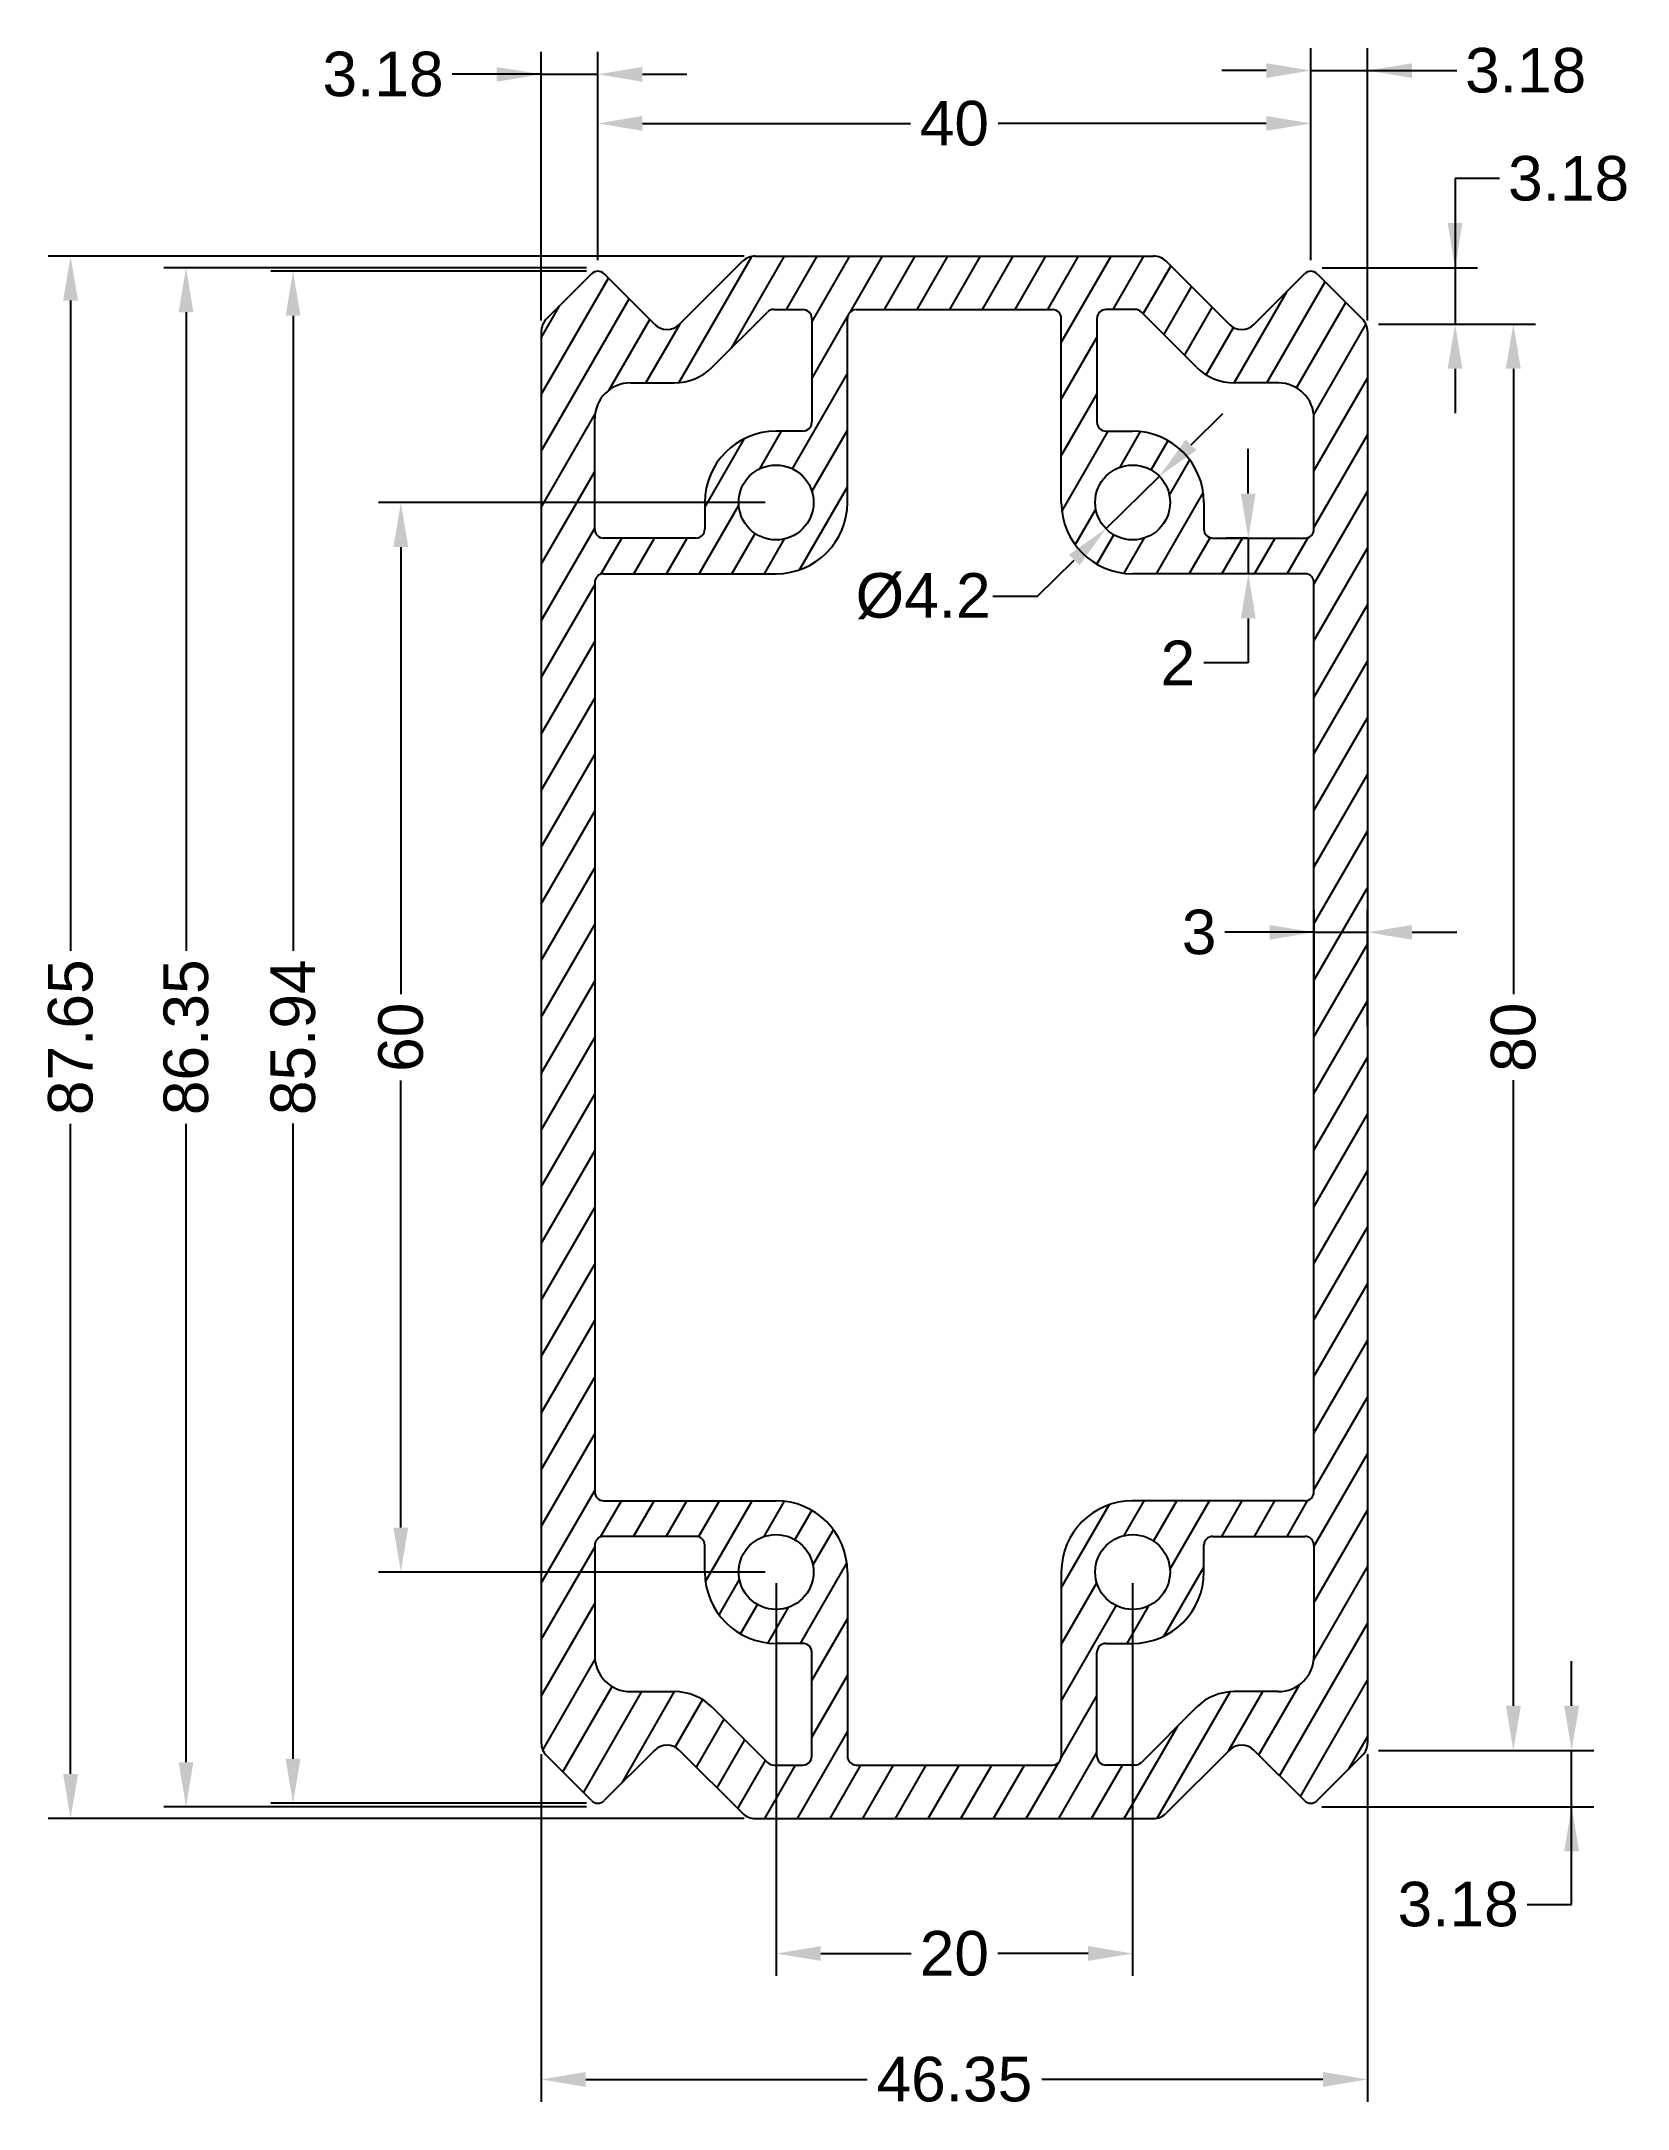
# Model space of a CAD drawing. Header units: millimetres. Extents: x -51 to 38, y -60 to 56.
import ezdxf

# ---------------------------------------------------------------- set-up
doc = ezdxf.new("R2010")
doc.units = ezdxf.units.MM
doc.layers.add('Dimensions', color=7, linetype='Continuous')
doc.styles.get("Standard").update_dxf_attribs({"font": 'arial.ttf'})
doc.dimstyles.new('ISO-25', dxfattribs={"dimtxt": 2.5, "dimasz": 2.5, "dimexe": 1.25, "dimexo": 0.625, "dimtad": 0, "dimtoh": 1, "dimdsep": 46, "dimtxsty": 'Standard', "dimcen": 2.5, "dimadec": 0, "dimazin": 0, "dimtfac": 1, "dimtmove": 0, "dimatfit": 3, "dimfxl": 1, "dimarcsym": 0})

# ---------------------------------------------------------------- blocks, each defined once
blk = doc.blocks.new('*D4')
at = {"layer": 'Defpoints', "color": 0}
for p in [(-11.17, 43.82), (-49.58, -43.82), (-11.17, -43.82)]:
    blk.add_point(p, dxfattribs=at)
at = {"layer": 'Dimensions', "color": 0, "lineweight": -2}
for p, q in [((-11.8, 43.82), (-50.83, 43.82)), ((-49.58, 41.32), (-49.58, 4.85)), ((-49.58, -41.32), (-49.58, -4.85)), ((-11.8, -43.82), (-50.83, -43.82))]:
    blk.add_line(p, q, dxfattribs=at)
at = {"layer": 'Dimensions', "color": 0}
for points in [[(-49.16, 41.32), (-50, 41.32), (-49.58, 43.82)], [(-50, -41.32), (-49.16, -41.32), (-49.58, -43.82)]]:
    blk.add_solid(points, dxfattribs=at)
at = {"layer": 'Dimensions', "color": 0, "insert": (-49.58, 0), "char_height": 2.5, "attachment_point": 5, "rotation": 90}
blk.add_mtext('87.65', dxfattribs=at)
blk = doc.blocks.new('*D6')
at = {"layer": 'Defpoints', "color": 0}
for p in [(-10, 30), (-31.05, -30), (-10, -30)]:
    blk.add_point(p, dxfattribs=at)
at = {"layer": 'Dimensions', "color": 0, "lineweight": -2}
for p, q in [((-10.62, 30), (-32.3, 30)), ((-31.05, 27.5), (-31.05, 2.42)), ((-31.05, -27.5), (-31.05, -2.42)), ((-10.62, -30), (-32.3, -30))]:
    blk.add_line(p, q, dxfattribs=at)
at = {"layer": 'Dimensions', "color": 0}
for points in [[(-30.64, 27.5), (-31.47, 27.5), (-31.05, 30)], [(-31.47, -27.5), (-30.64, -27.5), (-31.05, -30)]]:
    blk.add_solid(points, dxfattribs=at)
at = {"layer": 'Dimensions', "color": 0, "insert": (-31.05, 0), "char_height": 2.5, "attachment_point": 5, "rotation": 90}
blk.add_mtext('60', dxfattribs=at)
blk = doc.blocks.new('*D7')
at = {"layer": 'Defpoints', "color": 0}
for p in [(23.18, 5.89), (23.18, 0), (20.18, 0)]:
    blk.add_point(p, dxfattribs=at)
at = {"layer": 'Dimensions', "color": 0, "lineweight": -2}
for p, q in [((20.18, 0.62), (20.18, 7.14)), ((23.18, 0.62), (23.18, 7.14)), ((20.18, 5.89), (15.18, 5.89)), ((17.68, 5.89), (15.18, 5.89)), ((20.18, 5.89), (23.18, 5.89)), ((25.68, 5.89), (28.18, 5.89))]:
    blk.add_line(p, q, dxfattribs=at)
at = {"layer": 'Dimensions', "color": 0}
for points in [[(17.68, 5.47), (17.68, 6.3), (20.18, 5.89)], [(25.68, 6.3), (25.68, 5.47), (23.18, 5.89)]]:
    blk.add_solid(points, dxfattribs=at)
at = {"layer": 'Dimensions', "color": 0, "insert": (13.73, 5.89), "char_height": 2.5, "attachment_point": 5}
blk.add_mtext('3', dxfattribs=at)
blk = doc.blocks.new('*D8')
at = {"layer": 'Defpoints', "color": 0}
for p in [(17.09, 28), (16.49, 26), (17.09, 26)]:
    blk.add_point(p, dxfattribs=at)
at = {"layer": 'Dimensions', "color": 0, "lineweight": -2}
for p, q in [((16.49, 30.5), (16.49, 33)), ((16.46, 28), (15.24, 28)), ((16.49, 28), (16.49, 26)), ((16.46, 26), (15.24, 26)), ((16.49, 23.5), (16.49, 21)), ((16.49, 21), (13.99, 21))]:
    blk.add_line(p, q, dxfattribs=at)
at = {"layer": 'Dimensions', "color": 0}
for points in [[(16.07, 30.5), (16.9, 30.5), (16.49, 28)], [(16.9, 23.5), (16.07, 23.5), (16.49, 26)]]:
    blk.add_solid(points, dxfattribs=at)
at = {"layer": 'Dimensions', "color": 0, "insert": (12.54, 21), "char_height": 2.5, "attachment_point": 5}
blk.add_mtext('2', dxfattribs=at)
blk = doc.blocks.new('*D9')
at = {"layer": 'Defpoints', "color": 0}
for p in [(-23.18, -39.59), (23.18, -39.59), (23.18, -58.46)]:
    blk.add_point(p, dxfattribs=at)
at = {"layer": 'Dimensions', "color": 0, "lineweight": -2}
for p, q in [((-23.18, -40.21), (-23.18, -59.71)), ((23.18, -40.21), (23.18, -59.71)), ((-20.68, -58.46), (-4.9, -58.46)), ((20.68, -58.46), (4.9, -58.46))]:
    blk.add_line(p, q, dxfattribs=at)
at = {"layer": 'Dimensions', "color": 0}
for points in [[(-20.68, -58.04), (-20.68, -58.88), (-23.18, -58.46)], [(20.68, -58.88), (20.68, -58.04), (23.18, -58.46)]]:
    blk.add_solid(points, dxfattribs=at)
at = {"layer": 'Dimensions', "color": 0, "insert": (0, -58.46), "char_height": 2.5, "attachment_point": 5}
blk.add_mtext('46.35', dxfattribs=at)
blk = doc.blocks.new('*D10')
at = {"layer": 'Defpoints', "color": 0}
for p in [(23.18, 54.23), (20, 42.97), (23.18, 39.59)]:
    blk.add_point(p, dxfattribs=at)
at = {"layer": 'Dimensions', "color": 0, "lineweight": -2}
for p, q in [((20, 43.59), (20, 55.48)), ((23.18, 40.21), (23.18, 55.48)), ((17.5, 54.23), (15, 54.23)), ((20, 54.23), (23.18, 54.23)), ((23.18, 54.23), (28.18, 54.23)), ((25.68, 54.23), (28.18, 54.23))]:
    blk.add_line(p, q, dxfattribs=at)
at = {"layer": 'Dimensions', "color": 0}
for points in [[(17.5, 53.81), (17.5, 54.64), (20, 54.23)], [(25.68, 54.64), (25.68, 53.81), (23.18, 54.23)]]:
    blk.add_solid(points, dxfattribs=at)
at = {"layer": 'Dimensions', "color": 0, "insert": (32.05, 54.23), "char_height": 2.5, "attachment_point": 5}
blk.add_mtext('3.18', dxfattribs=at)
blk = doc.blocks.new('*D11')
at = {"layer": 'Defpoints', "color": 0}
for p in [(-20, 42.97), (-37.1, -42.97), (-20, -42.97)]:
    blk.add_point(p, dxfattribs=at)
at = {"layer": 'Dimensions', "color": 0, "lineweight": -2}
for p, q in [((-20.63, 42.97), (-38.35, 42.97)), ((-37.1, 40.47), (-37.1, 4.84)), ((-37.1, -40.47), (-37.1, -4.83)), ((-20.63, -42.97), (-38.35, -42.97))]:
    blk.add_line(p, q, dxfattribs=at)
at = {"layer": 'Dimensions', "color": 0}
for points in [[(-36.68, 40.47), (-37.52, 40.47), (-37.1, 42.97)], [(-37.52, -40.47), (-36.68, -40.47), (-37.1, -42.97)]]:
    blk.add_solid(points, dxfattribs=at)
at = {"layer": 'Dimensions', "color": 0, "insert": (-37.1, 0), "char_height": 2.5, "attachment_point": 5, "rotation": 90}
blk.add_mtext('85.94', dxfattribs=at)
blk = doc.blocks.new('*D12')
at = {"layer": 'Defpoints', "color": 0}
for p in [(-43.1, 43.17), (-20, 43.17), (-20, -43.17)]:
    blk.add_point(p, dxfattribs=at)
at = {"layer": 'Dimensions', "color": 0, "lineweight": -2}
for p, q in [((-20.63, 43.17), (-44.35, 43.17)), ((-43.1, 40.67), (-43.1, 4.85)), ((-43.1, -40.67), (-43.1, -4.85)), ((-20.63, -43.17), (-44.35, -43.17))]:
    blk.add_line(p, q, dxfattribs=at)
at = {"layer": 'Dimensions', "color": 0}
for points in [[(-42.69, 40.67), (-43.52, 40.67), (-43.1, 43.17)], [(-43.52, -40.67), (-42.69, -40.67), (-43.1, -43.17)]]:
    blk.add_solid(points, dxfattribs=at)
at = {"layer": 'Dimensions', "color": 0, "insert": (-43.1, 0), "char_height": 2.5, "attachment_point": 5, "rotation": 90}
blk.add_mtext('86.35', dxfattribs=at)
blk = doc.blocks.new('*D14')
at = {"layer": 'Defpoints', "color": 0}
for p in [(-20, 54.02), (-20, 42.97), (-23.18, 39.59)]:
    blk.add_point(p, dxfattribs=at)
at = {"layer": 'Dimensions', "color": 0, "lineweight": -2}
for p, q in [((-23.18, 40.21), (-23.18, 55.27)), ((-20, 43.59), (-20, 55.27)), ((-23.18, 54.02), (-28.18, 54.02)), ((-25.68, 54.02), (-28.18, 54.02)), ((-23.18, 54.02), (-20, 54.02)), ((-17.5, 54.02), (-15, 54.02))]:
    blk.add_line(p, q, dxfattribs=at)
at = {"layer": 'Dimensions', "color": 0}
for points in [[(-25.68, 53.6), (-25.68, 54.43), (-23.18, 54.02)], [(-17.5, 54.43), (-17.5, 53.6), (-20, 54.02)]]:
    blk.add_solid(points, dxfattribs=at)
at = {"layer": 'Dimensions', "color": 0, "insert": (-32.05, 54.02), "char_height": 2.5, "attachment_point": 5}
blk.add_mtext('3.18', dxfattribs=at)
blk = doc.blocks.new('*D15')
at = {"layer": 'Defpoints', "color": 0}
for p in [(20, 51.26), (-20, 42.97), (20, 42.97)]:
    blk.add_point(p, dxfattribs=at)
at = {"layer": 'Dimensions', "color": 0, "lineweight": -2}
for p, q in [((-20, 43.59), (-20, 52.51)), ((20, 43.59), (20, 52.51)), ((-17.5, 51.26), (-2.46, 51.26)), ((17.5, 51.26), (2.46, 51.26))]:
    blk.add_line(p, q, dxfattribs=at)
at = {"layer": 'Dimensions', "color": 0}
for points in [[(-17.5, 51.68), (-17.5, 50.85), (-20, 51.26)], [(17.5, 50.85), (17.5, 51.68), (20, 51.26)]]:
    blk.add_solid(points, dxfattribs=at)
at = {"layer": 'Dimensions', "color": 0, "insert": (0, 51.26), "char_height": 2.5, "attachment_point": 5}
blk.add_mtext('40', dxfattribs=at)
blk = doc.blocks.new('*D16')
at = {"layer": 'Defpoints', "color": 0}
for p in [(20, 43.17), (23.18, 40), (28.09, 40)]:
    blk.add_point(p, dxfattribs=at)
at = {"layer": 'Dimensions', "color": 0, "lineweight": -2}
for p, q in [((30.59, 48.17), (28.09, 48.17)), ((28.09, 48.17), (28.09, 43.17)), ((20.63, 43.17), (29.34, 43.17)), ((28.09, 43.17), (28.09, 40)), ((23.8, 40), (29.34, 40)), ((28.09, 37.5), (28.09, 35))]:
    blk.add_line(p, q, dxfattribs=at)
at = {"layer": 'Dimensions', "color": 0}
for points in [[(27.67, 45.67), (28.5, 45.67), (28.09, 43.17)], [(28.5, 37.5), (27.67, 37.5), (28.09, 40)]]:
    blk.add_solid(points, dxfattribs=at)
at = {"layer": 'Dimensions', "color": 0, "insert": (34.46, 48.17), "char_height": 2.5, "attachment_point": 5}
blk.add_mtext('3.18', dxfattribs=at)
blk = doc.blocks.new('*D17')
at = {"layer": 'Defpoints', "color": 0}
for p in [(23.18, -40), (34.63, -40), (20, -43.17)]:
    blk.add_point(p, dxfattribs=at)
at = {"layer": 'Dimensions', "color": 0, "lineweight": -2}
for p, q in [((34.63, -37.5), (34.63, -35)), ((23.8, -40), (35.88, -40)), ((34.63, -43.17), (34.63, -40)), ((20.62, -43.17), (35.88, -43.17)), ((34.63, -48.64), (34.63, -43.17)), ((32.13, -48.64), (34.63, -48.64))]:
    blk.add_line(p, q, dxfattribs=at)
at = {"layer": 'Dimensions', "color": 0}
for points in [[(34.21, -37.5), (35.05, -37.5), (34.63, -40)], [(35.05, -45.67), (34.21, -45.67), (34.63, -43.17)]]:
    blk.add_solid(points, dxfattribs=at)
at = {"layer": 'Dimensions', "color": 0, "insert": (28.26, -48.64), "char_height": 2.5, "attachment_point": 5}
blk.add_mtext('3.18', dxfattribs=at)
blk = doc.blocks.new('*D18')
at = {"layer": 'Defpoints', "color": 0}
for p in [(23.18, 40), (31.36, 40), (23.18, -40)]:
    blk.add_point(p, dxfattribs=at)
at = {"layer": 'Dimensions', "color": 0, "lineweight": -2}
for p, q in [((23.8, 40), (32.61, 40)), ((31.36, 37.5), (31.36, 2.41)), ((31.36, -37.5), (31.36, -2.41)), ((23.8, -40), (32.61, -40))]:
    blk.add_line(p, q, dxfattribs=at)
at = {"layer": 'Dimensions', "color": 0}
for points in [[(31.78, 37.5), (30.94, 37.5), (31.36, 40)], [(30.94, -37.5), (31.78, -37.5), (31.36, -40)]]:
    blk.add_solid(points, dxfattribs=at)
at = {"layer": 'Dimensions', "color": 0, "insert": (31.36, 0), "char_height": 2.5, "attachment_point": 5, "rotation": 90}
blk.add_mtext('80', dxfattribs=at)
blk = doc.blocks.new('*D19')
at = {"layer": 'Defpoints', "color": 0}
for p in [(-10, -30), (10, -30), (10, -51.4)]:
    blk.add_point(p, dxfattribs=at)
at = {"layer": 'Dimensions', "color": 0, "lineweight": -2}
for p, q in [((-10, -30.63), (-10, -52.65)), ((10, -30.63), (10, -52.65)), ((-7.5, -51.4), (-2.43, -51.4)), ((7.5, -51.4), (2.43, -51.4))]:
    blk.add_line(p, q, dxfattribs=at)
at = {"layer": 'Dimensions', "color": 0}
for points in [[(-7.5, -50.98), (-7.5, -51.81), (-10, -51.4)], [(7.5, -51.81), (7.5, -50.98), (10, -51.4)]]:
    blk.add_solid(points, dxfattribs=at)
at = {"layer": 'Dimensions', "color": 0, "insert": (0, -51.4), "char_height": 2.5, "attachment_point": 5}
blk.add_mtext('20', dxfattribs=at)
blk = doc.blocks.new('*D20')
at = {"layer": 'Defpoints', "color": 0}
for p in [(11.5, 31.47), (8.5, 28.53)]:
    blk.add_point(p, dxfattribs=at)
at = {"layer": 'Dimensions', "color": 0, "lineweight": -2}
for p, q in [((13.28, 33.23), (15.06, 34.99)), ((11.5, 31.47), (8.5, 28.53)), ((4.66, 24.74), (6.72, 26.77)), ((2.16, 24.74), (4.66, 24.74))]:
    blk.add_line(p, q, dxfattribs=at)
at = {"layer": 'Dimensions', "color": 0}
for points in [[(12.98, 33.53), (13.57, 32.93), (11.5, 31.47)], [(7.02, 26.47), (6.43, 27.07), (8.5, 28.53)]]:
    blk.add_solid(points, dxfattribs=at)
at = {"layer": 'Dimensions', "color": 0, "insert": (-1.75, 24.74), "char_height": 2.5, "attachment_point": 5}
blk.add_mtext('%%c4.2', dxfattribs=at)

msp = doc.modelspace()

# ---------------------------------------------------------------- hatches: boundary and pattern name
h = msp.add_hatch()
h.set_pattern_fill('ANSI31', color=256, scale=0.5, angle=15, style=0)
h.paths.add_polyline_path([(23.175, 39.586, 0.1989124), (22.882, 40.293), (20.354, 42.821, 0.4142136), (19.646, 42.821), (16.825, 40, -0.4142136), (15.411, 40), (11.879, 43.532, 0.1989124), (11.172, 43.825), (-11.172, 43.825, 0.1989124), (-11.879, 43.532), (-15.411, 40, -0.4142136), (-16.825, 40), (-19.646, 42.821, 0.4142136), (-20.354, 42.821), (-22.882, 40.293, 0.1989124), (-23.175, 39.586), (-23.175, -39.586, 0.1989124), (-22.882, -40.293), (-20.354, -42.821, 0.4142136), (-19.646, -42.821), (-16.825, -40, -0.4142136), (-15.411, -40), (-11.879, -43.532, 0.1989124), (-11.172, -43.825), (11.172, -43.825, 0.1989124), (11.879, -43.532), (15.411, -40, -0.4142136), (16.825, -40), (19.646, -42.821, 0.4142136), (20.354, -42.821), (22.882, -40.293, 0.1989124), (23.175, -39.586)])
h.paths.add_polyline_path([(-20.175, 28.5), (-20.175, 34.707, -0.4142136), (-18.175, 36.707), (-15.704, 36.707, 0.1989124), (-13.582, 37.586), (-10.49, 40.679, -0.1989124), (-10.136, 40.825), (-8.5, 40.825, -0.4142136), (-8, 40.325), (-8, 34.5, -0.4142136), (-8.5, 34), (-10, 34, 0.4142136), (-14, 30), (-14, 28.5, -0.4142136), (-14.5, 28), (-19.675, 28, -0.4142136)], flags=0)
h.paths.add_polyline_path([(-12.1, 30, -1), (-7.9, 30, -1)], flags=0)
h.paths.add_polyline_path([(8, 40.325, -0.4142136), (8.5, 40.825), (10.136, 40.825, -0.1989124), (10.49, 40.679), (13.582, 37.586, 0.1989124), (15.704, 36.707), (18.175, 36.707, -0.4142136), (20.175, 34.707), (20.175, 28.5, -0.4142136), (19.675, 28), (14.5, 28, -0.4142136), (14, 28.5), (14, 30, 0.4142136), (10, 34), (8.5, 34, -0.4142136), (8, 34.5)], flags=0)
h.paths.add_polyline_path([(7.9, 30, -1), (12.1, 30, -1)], flags=0)
h.paths.add_polyline_path([(8, -40.325), (8, -34.5, -0.4142136), (8.5, -34), (10, -34, 0.4142136), (14, -30), (14, -28.5, -0.4142136), (14.5, -28), (19.675, -28, -0.4142136), (20.175, -28.5), (20.175, -34.707, -0.4142136), (18.175, -36.707), (15.704, -36.707, 0.1989124), (13.582, -37.586), (10.49, -40.679, -0.1989124), (10.136, -40.825), (8.5, -40.825, -0.4142136)], flags=0)
h.paths.add_polyline_path([(-20.175, -28.5, -0.4142136), (-19.675, -28), (-14.5, -28, -0.4142136), (-14, -28.5), (-14, -30, 0.4142136), (-10, -34), (-8.5, -34, -0.4142136), (-8, -34.5), (-8, -40.325, -0.4142136), (-8.5, -40.825), (-10.136, -40.825, -0.1989124), (-10.49, -40.679), (-13.582, -37.586, 0.1989124), (-15.704, -36.707), (-18.175, -36.707, -0.4142136), (-20.175, -34.707)], flags=0)
h.paths.add_polyline_path([(-12.1, -30, -1), (-7.9, -30, -1)], flags=0)
h.paths.add_polyline_path([(7.9, -30, -1), (12.1, -30, -1)], flags=0)
h.paths.add_polyline_path([(-20.175, -25.5), (-20.175, 25.5, -0.4142136), (-19.675, 26), (-10, 26, 0.4142136), (-6, 30), (-6, 40.325, -0.4142136), (-5.5, 40.825), (5.5, 40.825, -0.4142136), (6, 40.325), (6, 30, 0.4142136), (10, 26), (19.675, 26, -0.4142136), (20.175, 25.5), (20.175, -25.5, -0.4142136), (19.675, -26), (10, -26, 0.4142136), (6, -30), (6, -40.325, -0.4142136), (5.5, -40.825), (-5.5, -40.825, -0.4142136), (-6, -40.325), (-6, -30, 0.4142136), (-10, -26), (-19.675, -26, -0.4142136)], flags=16)

# ---------------------------------------------------------------- linework, layer by layer
for p, q in [((-15.411, 40), (-11.879, 43.532)), ((-11.172, 43.825), (11.172, 43.825)), ((15.411, 40), (11.879, 43.532)), ((-20.354, 42.821), (-22.882, 40.293)), ((-16.825, 40), (-19.646, 42.821)), ((16.825, 40), (19.646, 42.821)), ((20.354, 42.821), (22.882, 40.293)), ((-13.582, 37.586), (-10.49, 40.679)), ((-10.136, 40.825), (-8.5, 40.825)), ((-5.5, 40.825), (5.5, 40.825)), ((10.136, 40.825), (8.5, 40.825)), ((13.582, 37.586), (10.49, 40.679)), ((-23.175, 39.586), (-23.175, -39.586)), ((-8, 40.325), (-8, 34.5)), ((-6, 30), (-6, 40.325)), ((6, 30), (6, 40.325)), ((8, 40.325), (8, 34.5)), ((23.175, 39.586), (23.175, -39.586)), ((-18.175, 36.707), (-15.704, 36.707)), ((18.175, 36.707), (15.704, 36.707)), ((-20.175, 28.5), (-20.175, 34.707)), ((-8.5, 34), (-10, 34)), ((8.5, 34), (10, 34)), ((20.175, 28.5), (20.175, 34.707)), ((-14, 30), (-14, 28.5)), ((14, 30), (14, 28.5)), ((-14.5, 28), (-19.675, 28)), ((14.5, 28), (19.675, 28)), ((-19.675, 26), (-10, 26)), ((19.675, 26), (10, 26)), ((-20.175, 25.5), (-20.175, -25.5)), ((20.175, -25.5), (20.175, 25.5)), ((-19.675, -26), (-10, -26)), ((19.675, -26), (10, -26)), ((-20.175, -28.5), (-20.175, -34.707)), ((-14.5, -28), (-19.675, -28)), ((-14, -30), (-14, -28.5)), ((14, -30), (14, -28.5)), ((14.5, -28), (19.675, -28)), ((20.175, -28.5), (20.175, -34.707)), ((-6, -30), (-6, -40.325)), ((6, -30), (6, -40.325)), ((-8.5, -34), (-10, -34)), ((-8, -40.325), (-8, -34.5)), ((8, -40.325), (8, -34.5)), ((8.5, -34), (10, -34)), ((-18.175, -36.707), (-15.704, -36.707)), ((18.175, -36.707), (15.704, -36.707)), ((-13.582, -37.586), (-10.49, -40.679)), ((13.582, -37.586), (10.49, -40.679)), ((-20.354, -42.821), (-22.882, -40.293)), ((-16.825, -40), (-19.646, -42.821)), ((-15.411, -40), (-11.879, -43.532)), ((15.411, -40), (11.879, -43.532)), ((16.825, -40), (19.646, -42.821)), ((20.354, -42.821), (22.882, -40.293)), ((-10.136, -40.825), (-8.5, -40.825)), ((-5.5, -40.825), (5.5, -40.825)), ((10.136, -40.825), (8.5, -40.825)), ((-11.172, -43.825), (11.172, -43.825))]:
    msp.add_line(p, q)
for centre in [(-10, 30), (10, 30), (-10, -30), (10, -30)]:
    msp.add_circle(centre, 2.1)
for centre, radius, start, end in [((-20, 42.468), 0.5, 45, 135), ((-11.172, 42.825), 1, 90, 135), ((11.172, 42.825), 1, 45, 90), ((20, 42.468), 0.5, 45, 135), ((-10.136, 40.325), 0.5, 90, 135), ((-8.5, 40.325), 0.5, 0, 90), ((-5.5, 40.325), 0.5, 90, 180), ((5.5, 40.325), 0.5, 0, 90), ((8.5, 40.325), 0.5, 90, 180), ((10.136, 40.325), 0.5, 45, 90), ((-22.175, 39.586), 1, 135, 180), ((-16.118, 40.707), 1, 225, 315), ((16.118, 40.707), 1, 225, 315), ((22.175, 39.586), 1, 0, 45), ((-15.704, 39.707), 3, 270, 315), ((15.704, 39.707), 3, 225, 270), ((-18.175, 34.707), 2, 90, 180), ((18.175, 34.707), 2, 0, 90), ((-10, 30), 4, 90, 180), ((-8.5, 34.5), 0.5, 270, 0), ((8.5, 34.5), 0.5, 180, 270), ((10, 30), 4, 0, 90), ((-10, 30), 4, 270, 0), ((10, 30), 4, 180, 270), ((-19.675, 28.5), 0.5, 180, 270), ((-14.5, 28.5), 0.5, 270, 0), ((14.5, 28.5), 0.5, 180, 270), ((19.675, 28.5), 0.5, 270, 0), ((-19.675, 25.5), 0.5, 90, 180), ((19.675, 25.5), 0.5, 0, 90), ((-19.675, -25.5), 0.5, 180, 270), ((19.675, -25.5), 0.5, 270, 0), ((-10, -30), 4, 0, 90), ((10, -30), 4, 90, 180), ((-19.675, -28.5), 0.5, 90, 180), ((-14.5, -28.5), 0.5, 0, 90), ((14.5, -28.5), 0.5, 90, 180), ((19.675, -28.5), 0.5, 0, 90), ((-10, -30), 4, 180, 270), ((10, -30), 4, 270, 0), ((-18.175, -34.707), 2, 180, 270), ((-8.5, -34.5), 0.5, 0, 90), ((8.5, -34.5), 0.5, 90, 180), ((18.175, -34.707), 2, 270, 0), ((-15.704, -39.707), 3, 45, 90), ((15.704, -39.707), 3, 90, 135), ((-22.175, -39.586), 1, 180, 225), ((-16.118, -40.707), 1, 45, 135), ((-8.5, -40.325), 0.5, 270, 0), ((-5.5, -40.325), 0.5, 180, 270), ((5.5, -40.325), 0.5, 270, 0), ((8.5, -40.325), 0.5, 180, 270), ((16.118, -40.707), 1, 45, 135), ((22.175, -39.586), 1, 315, 0), ((-10.136, -40.325), 0.5, 225, 270), ((10.136, -40.325), 0.5, 270, 315), ((-20, -42.468), 0.5, 225, 315), ((20, -42.468), 0.5, 225, 315), ((-11.172, -42.825), 1, 225, 270), ((11.172, -42.825), 1, 270, 315)]:
    msp.add_arc(centre, radius, start, end)

# ---------------------------------------------------------------- dimensions: what is measured, and where the dimension line sits
at = {"layer": 'Dimensions'}
for base, p1, p2, picture, middle in [((23.175, 54.226006487), (20, 42.967893219), (23.175, 39.585786438), '*D10', (32.045, 54.226006487)), ((-20, 54.017673154), (-23.175, 39.585786438), (-20, 42.967893219), '*D14', (-32.045, 54.017673154)), ((20, 51.262), (-20, 42.968), (20, 42.968), '*D15', (0, 51.262)), ((23.175, 5.886), (20.175, 0), (23.175, 0), '*D7', (13.732, 5.886)), ((23.175, -58.459), (-23.175, -39.586), (23.175, -39.586), '*D9', (0, -58.459))]:
    dim = msp.add_linear_dim(base=base, p1=p1, p2=p2, dimstyle='ISO-25', dxfattribs=at)
    dim.commit()
    dim.dimension.update_dxf_attribs({"geometry": picture, "text_midpoint": middle, "dimtype": 160})
for base, p1, p2, picture, middle in [((28.087690111, 40), (20, 43.175), (23.175, 40), '*D16', (34.457690111, 48.175)), ((-49.579, -43.825), (-11.172, 43.825), (-11.172, -43.825), '*D4', (-49.579, 0)), ((-43.103, 43.175), (-20, -43.175), (-20, 43.175), '*D12', (-43.103, 0)), ((31.361, 40), (23.175, -40), (23.175, 40), '*D18', (31.361, 0)), ((34.630108019, -40), (20, -43.175), (23.175, -40), '*D17', (28.260108019, -48.641322829))]:
    dim = msp.add_linear_dim(base=base, p1=p1, p2=p2, angle=90, dimstyle='ISO-25', dxfattribs=at)
    dim.commit()
    dim.dimension.update_dxf_attribs({"geometry": picture, "text_midpoint": middle, "dimtype": 160})
for base, p1, p2, picture, middle in [((-37.1, -42.968), (-20, 42.968), (-20, -42.968), '*D11', (-37.1, 0)), ((16.488, 26), (17.087, 28), (17.087, 26), '*D8', (12.537, 21)), ((-31.052, -30), (-10, 30), (-10, -30), '*D6', (-31.052, 0))]:
    dim = msp.add_linear_dim(base=base, p1=p1, p2=p2, angle=90, dimstyle='ISO-25', dxfattribs=at)
    dim.commit()
    dim.dimension.update_dxf_attribs({"geometry": picture, "text_midpoint": middle})
dim = msp.add_diameter_dim_2p(p1=(11.495, 31.475), p2=(8.505, 28.525), dimstyle='ISO-25', dxfattribs=at)
dim.commit()
dim.dimension.update_dxf_attribs({"geometry": '*D20', "text_midpoint": (-1.751, 24.736), "dimtype": 163})
dim = msp.add_linear_dim(base=(10, -51.397), p1=(-10, -30), p2=(10, -30), dimstyle='ISO-25', dxfattribs=at)
dim.commit()
dim.dimension.update_dxf_attribs({"geometry": '*D19', "text_midpoint": (0, -51.397)})

doc.saveas('drawing.dxf')
